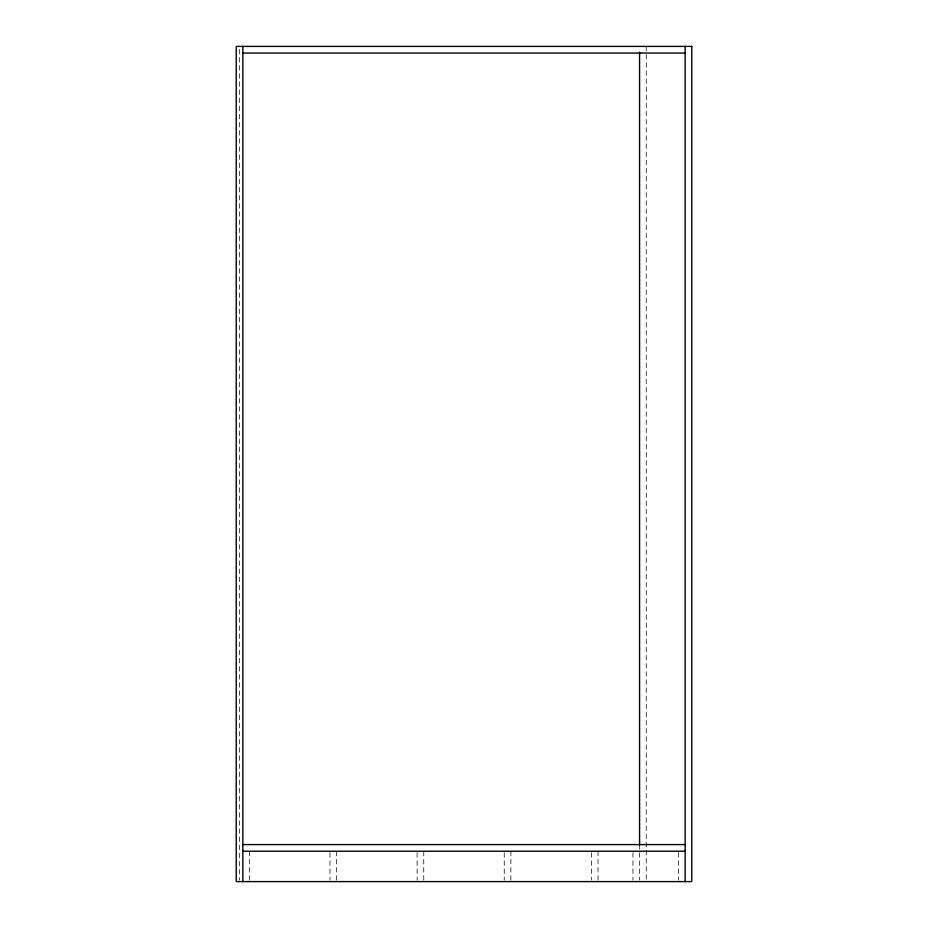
<?xml version="1.0" encoding="UTF-8"?>
<svg xmlns="http://www.w3.org/2000/svg" width="928" height="928" viewBox="0 0 928 928"><rect width="100%" height="100%" fill="white"/><g stroke="black" fill="none" stroke-linecap="round" stroke-linejoin="round"><path stroke-width="0.7" stroke-dasharray="4.64 3.48" d="M678.496 852.67L678.496 880.15M646.224 46.4L646.224 880.15M639.578 844.584L639.578 880.15M632.942 852.67L632.942 880.15M598.015 851.231L598.015 880.15M591.368 852.67L591.368 880.15M510.887 851.231L510.887 881.6M504.24 852.67L504.24 880.15M423.76 851.231L423.76 881.6M417.113 852.67L417.113 880.15M336.632 851.231L336.632 881.6M329.985 852.67L329.985 880.15M249.504 851.231L249.504 880.15M239.447 49.3L239.447 880.15"/><path stroke-width="1.39" d="M242.858 53.047L685.142 53.047M242.858 844.584L685.142 844.584M242.858 851.231L685.142 851.231M685.142 46.4L685.142 881.6M639.578 52.2L639.578 845.35M242.858 46.4L242.858 881.6M691.778 46.4L236.222 46.4L236.222 881.6L691.778 881.6L691.778 46.4"/></g></svg>
